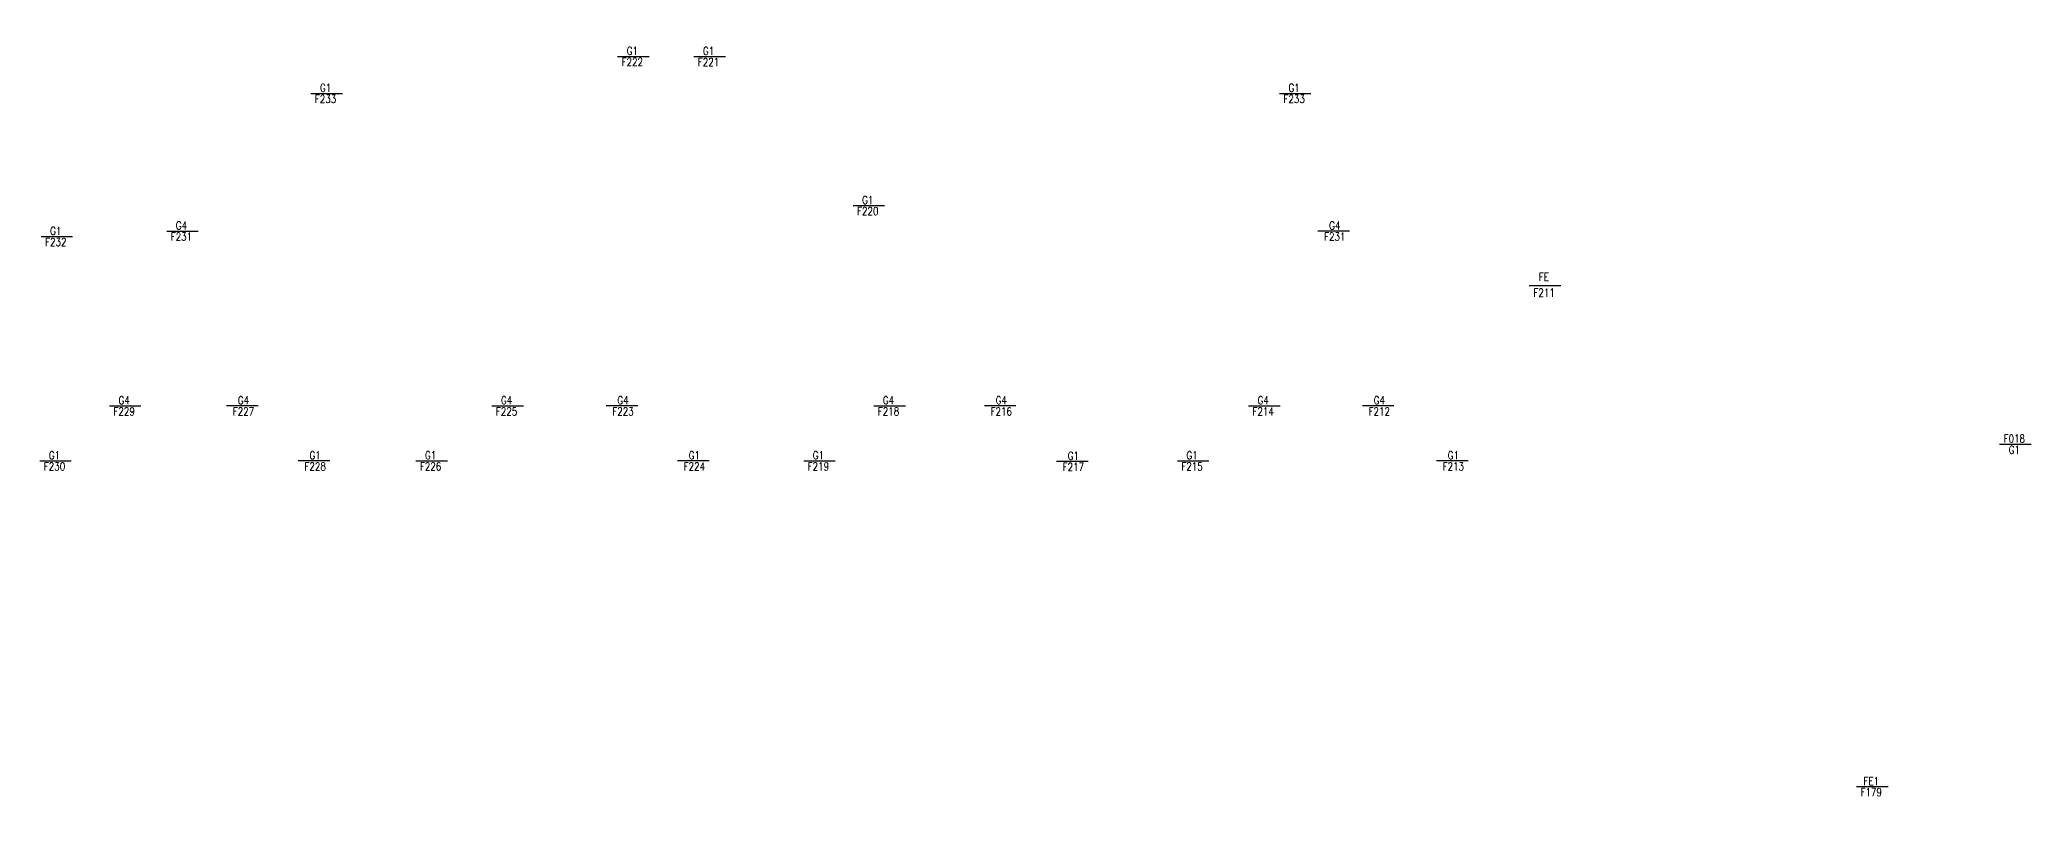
# Model space of a CAD drawing. Extents: x 417866029 to 417866302, y 43498040 to 43498122.
# Drawn here: x 417866070.60225 to 417866070.64456, y 43498046.9711 to 43498046.98732 of the extents above; entities that cross this region are included whole.
import ezdxf
from ezdxf.enums import TextEntityAlignment as Align

# ---------------------------------------------------------------- set-up
doc = ezdxf.new("R2010")
doc.units = 0
doc.header["$MEASUREMENT"] = 0
doc.layers.add('DOOR-CR', color=2, linetype='CONTINUOUS')
doc.layers.add('DOOR-NO', color=7, linetype='CONTINUOUS')
doc.styles.add('ROMANS', font='ROMANS.shx', dxfattribs={"width": 0.6})

# ---------------------------------------------------------------- blocks, each defined once
blk = doc.blocks.new('DD1')
at = {"layer": 'DOOR-CR'}
blk.add_line((-308, 0), (353, 0), dxfattribs=at)
blk.add_lwpolyline([(-308, -173, 3.820224), (-308, 173)], format="xyb", close=True, dxfattribs=at)
at = {"layer": 'DOOR-NO', "color": 255, "style": 'ROMANS', "width": 0.8}
for tag, p in [('G', (0, 184)), ('000', (0, -141))]:
    blk.add_attdef(tag, text='', height=204, dxfattribs=at).set_placement(p, align=Align.MIDDLE)

msp = doc.modelspace()

# ---------------------------------------------------------------- block references
at = {"layer": 'DOOR-NO'}
ref = msp.add_blockref('DD1', (417866070.61484, 43498046.986966), dxfattribs=dict(at, xscale=1.013278961181641e-06, yscale=9.98377799987793e-07, zscale=1e-06))
ref.add_attrib('G', 'G1', dxfattribs={"height": 0.00017, "style": 'ROMANS', "width": 0.8}).set_placement((417866070.61484, 43498046.987084), align=Align.MIDDLE)
ref.add_attrib('000', 'F222', dxfattribs={"height": 0.00017, "style": 'ROMANS', "width": 0.8}).set_placement((417866070.61484, 43498046.986849), align=Align.MIDDLE)
ref = msp.add_blockref('DD1', (417866070.616459, 43498046.986964), dxfattribs=dict(at, xscale=1.013278961181641e-06, yscale=9.98377799987793e-07, zscale=1e-06))
ref.add_attrib('G', 'G1', dxfattribs={"height": 0.00017, "style": 'ROMANS', "width": 0.8}).set_placement((417866070.616459, 43498046.987082), align=Align.MIDDLE)
ref.add_attrib('000', 'F221', dxfattribs={"height": 0.00017, "style": 'ROMANS', "width": 0.8}).set_placement((417866070.616459, 43498046.986846), align=Align.MIDDLE)
ref = msp.add_blockref('DD1', (417866070.608324, 43498046.986181), dxfattribs=dict(at, xscale=1.013278961181641e-06, yscale=9.98377799987793e-07, zscale=1e-06))
ref.add_attrib('G', 'G1', dxfattribs={"height": 0.00017, "style": 'ROMANS', "width": 0.8}).set_placement((417866070.608324, 43498046.986299), align=Align.MIDDLE)
ref.add_attrib('000', 'F233', dxfattribs={"height": 0.00017, "style": 'ROMANS', "width": 0.8}).set_placement((417866070.608324, 43498046.986063), align=Align.MIDDLE)
ref = msp.add_blockref('DD1', (417866070.628899, 43498046.986181), dxfattribs=dict(at, xscale=1.013278961181641e-06, yscale=9.98377799987793e-07, zscale=1e-06))
ref.add_attrib('G', 'G1', dxfattribs={"height": 0.00017, "style": 'ROMANS', "width": 0.8}).set_placement((417866070.628899, 43498046.986299), align=Align.MIDDLE)
ref.add_attrib('000', 'F233', dxfattribs={"height": 0.00017, "style": 'ROMANS', "width": 0.8}).set_placement((417866070.628899, 43498046.986063), align=Align.MIDDLE)
ref = msp.add_blockref('DD1', (417866070.619841, 43498046.983797), dxfattribs=dict(at, xscale=1.013278961181641e-06, yscale=9.98377799987793e-07, zscale=1e-06))
ref.add_attrib('G', 'G1', dxfattribs={"height": 0.00017, "style": 'ROMANS', "width": 0.8}).set_placement((417866070.619841, 43498046.983915), align=Align.MIDDLE)
ref.add_attrib('000', 'F220', dxfattribs={"height": 0.00017, "style": 'ROMANS', "width": 0.8}).set_placement((417866070.619841, 43498046.983679), align=Align.MIDDLE)
ref = msp.add_blockref('DD1', (417866070.605261, 43498046.983256), dxfattribs=dict(at, xscale=1.013278961181641e-06, yscale=9.98377799987793e-07, zscale=1e-06))
ref.add_attrib('G', 'G4', dxfattribs={"height": 0.00017, "style": 'ROMANS', "width": 0.8}).set_placement((417866070.605261, 43498046.983374), align=Align.MIDDLE)
ref.add_attrib('000', 'F231', dxfattribs={"height": 0.00017, "style": 'ROMANS', "width": 0.8}).set_placement((417866070.605261, 43498046.983138), align=Align.MIDDLE)
ref = msp.add_blockref('DD1', (417866070.629762, 43498046.983256), dxfattribs=dict(at, xscale=-1.013278961181641e-06, yscale=9.98377799987793e-07, zscale=1e-06))
ref.add_attrib('G', 'G4', dxfattribs={"height": 0.00017, "style": 'ROMANS', "width": 0.8}).set_placement((417866070.629762, 43498046.983374), align=Align.MIDDLE)
ref.add_attrib('000', 'F231', dxfattribs={"height": 0.00017, "style": 'ROMANS', "width": 0.8}).set_placement((417866070.629762, 43498046.983138), align=Align.MIDDLE)
ref = msp.add_blockref('DD1', (417866070.602592, 43498046.983141), dxfattribs=dict(at, xscale=1.013278961181641e-06, yscale=9.98377799987793e-07, zscale=1e-06))
ref.add_attrib('G', 'G1', dxfattribs={"height": 0.00017, "style": 'ROMANS', "width": 0.8}).set_placement((417866070.602592, 43498046.983259), align=Align.MIDDLE)
ref.add_attrib('000', 'F232', dxfattribs={"height": 0.00017, "style": 'ROMANS', "width": 0.8}).set_placement((417866070.602592, 43498046.983023), align=Align.MIDDLE)
ref = msp.add_blockref('DD1', (417866070.634206, 43498046.982099), dxfattribs=dict(at, xscale=1.013278961181641e-06, yscale=9.98377799987793e-07, zscale=1e-06))
ref.add_attrib('G', 'FE', dxfattribs={"height": 0.00017, "style": 'ROMANS', "width": 0.8}).set_placement((417866070.634203, 43498046.982281), align=Align.MIDDLE)
ref.add_attrib('000', 'F211', dxfattribs={"height": 0.00017, "style": 'ROMANS', "width": 0.8}).set_placement((417866070.634209, 43498046.981947), align=Align.MIDDLE)
ref = msp.add_blockref('DD1', (417866070.604045, 43498046.979542), dxfattribs=dict(at, xscale=1.013278961181641e-06, yscale=9.98377799987793e-07, zscale=1e-06))
ref.add_attrib('G', 'G4', dxfattribs={"height": 0.00017, "style": 'ROMANS', "width": 0.8}).set_placement((417866070.604045, 43498046.97966), align=Align.MIDDLE)
ref.add_attrib('000', 'F229', dxfattribs={"height": 0.00017, "style": 'ROMANS', "width": 0.8}).set_placement((417866070.604045, 43498046.979424), align=Align.MIDDLE)
ref = msp.add_blockref('DD1', (417866070.60658, 43498046.979542), dxfattribs=dict(at, xscale=-1.013278961181641e-06, yscale=9.98377799987793e-07, zscale=1e-06))
ref.add_attrib('G', 'G4', dxfattribs={"height": 0.00017, "style": 'ROMANS', "width": 0.8}).set_placement((417866070.60658, 43498046.97966), align=Align.MIDDLE)
ref.add_attrib('000', 'F227', dxfattribs={"height": 0.00017, "style": 'ROMANS', "width": 0.8}).set_placement((417866070.60658, 43498046.979424), align=Align.MIDDLE)
ref = msp.add_blockref('DD1', (417866070.612169, 43498046.979542), dxfattribs=dict(at, xscale=1.013278961181641e-06, yscale=9.98377799987793e-07, zscale=1e-06))
ref.add_attrib('G', 'G4', dxfattribs={"height": 0.00017, "style": 'ROMANS', "width": 0.8}).set_placement((417866070.612169, 43498046.97966), align=Align.MIDDLE)
ref.add_attrib('000', 'F225', dxfattribs={"height": 0.00017, "style": 'ROMANS', "width": 0.8}).set_placement((417866070.612169, 43498046.979424), align=Align.MIDDLE)
ref = msp.add_blockref('DD1', (417866070.614642, 43498046.979542), dxfattribs=dict(at, xscale=-1.013278961181641e-06, yscale=9.98377799987793e-07, zscale=1e-06))
ref.add_attrib('G', 'G4', dxfattribs={"height": 0.00017, "style": 'ROMANS', "width": 0.8}).set_placement((417866070.614642, 43498046.97966), align=Align.MIDDLE)
ref.add_attrib('000', 'F223', dxfattribs={"height": 0.00017, "style": 'ROMANS', "width": 0.8}).set_placement((417866070.614642, 43498046.979424), align=Align.MIDDLE)
ref = msp.add_blockref('DD1', (417866070.620282, 43498046.979542), dxfattribs=dict(at, xscale=1.013278961181641e-06, yscale=9.98377799987793e-07, zscale=1e-06))
ref.add_attrib('G', 'G4', dxfattribs={"height": 0.00017, "style": 'ROMANS', "width": 0.8}).set_placement((417866070.620282, 43498046.97966), align=Align.MIDDLE)
ref.add_attrib('000', 'F218', dxfattribs={"height": 0.00017, "style": 'ROMANS', "width": 0.8}).set_placement((417866070.620282, 43498046.979424), align=Align.MIDDLE)
ref = msp.add_blockref('DD1', (417866070.622678, 43498046.979542), dxfattribs=dict(at, xscale=-1.013278961181641e-06, yscale=9.98377799987793e-07, zscale=1e-06))
ref.add_attrib('G', 'G4', dxfattribs={"height": 0.00017, "style": 'ROMANS', "width": 0.8}).set_placement((417866070.622678, 43498046.97966), align=Align.MIDDLE)
ref.add_attrib('000', 'F216', dxfattribs={"height": 0.00017, "style": 'ROMANS', "width": 0.8}).set_placement((417866070.622678, 43498046.979424), align=Align.MIDDLE)
ref = msp.add_blockref('DD1', (417866070.628242, 43498046.979542), dxfattribs=dict(at, xscale=1.013278961181641e-06, yscale=9.98377799987793e-07, zscale=1e-06))
ref.add_attrib('G', 'G4', dxfattribs={"height": 0.00017, "style": 'ROMANS', "width": 0.8}).set_placement((417866070.628242, 43498046.97966), align=Align.MIDDLE)
ref.add_attrib('000', 'F214', dxfattribs={"height": 0.00017, "style": 'ROMANS', "width": 0.8}).set_placement((417866070.628242, 43498046.979424), align=Align.MIDDLE)
ref = msp.add_blockref('DD1', (417866070.630708, 43498046.979542), dxfattribs=dict(at, xscale=-1.013278961181641e-06, yscale=9.98377799987793e-07, zscale=1e-06))
ref.add_attrib('G', 'G4', dxfattribs={"height": 0.00017, "style": 'ROMANS', "width": 0.8}).set_placement((417866070.630708, 43498046.97966), align=Align.MIDDLE)
ref.add_attrib('000', 'F212', dxfattribs={"height": 0.00017, "style": 'ROMANS', "width": 0.8}).set_placement((417866070.630708, 43498046.979424), align=Align.MIDDLE)
ref = msp.add_blockref('DD1', (417866070.644198, 43498046.978728), dxfattribs=dict(at, xscale=-1.013278961181641e-06, yscale=9.98377799987793e-07, zscale=1e-06, rotation=180))
ref.add_attrib('G', 'G1', dxfattribs={"height": 0.00017, "style": 'ROMANS', "width": 0.8}).set_placement((417866070.644198, 43498046.97861), align=Align.MIDDLE)
ref.add_attrib('000', 'F018', dxfattribs={"height": 0.00017, "style": 'ROMANS', "width": 0.8}).set_placement((417866070.644198, 43498046.978846), align=Align.MIDDLE)
ref = msp.add_blockref('DD1', (417866070.602565, 43498046.978374), dxfattribs=dict(at, xscale=1.013278961181641e-06, yscale=9.98377799987793e-07, zscale=1e-06))
ref.add_attrib('G', 'G1', dxfattribs={"height": 0.00017, "style": 'ROMANS', "width": 0.8}).set_placement((417866070.602565, 43498046.978492), align=Align.MIDDLE)
ref.add_attrib('000', 'F230', dxfattribs={"height": 0.00017, "style": 'ROMANS', "width": 0.8}).set_placement((417866070.602565, 43498046.978256), align=Align.MIDDLE)
ref = msp.add_blockref('DD1', (417866070.608102, 43498046.978374), dxfattribs=dict(at, xscale=-1.013278961181641e-06, yscale=9.98377799987793e-07, zscale=1e-06))
ref.add_attrib('G', 'G1', dxfattribs={"height": 0.00017, "style": 'ROMANS', "width": 0.8}).set_placement((417866070.608102, 43498046.978492), align=Align.MIDDLE)
ref.add_attrib('000', 'F228', dxfattribs={"height": 0.00017, "style": 'ROMANS', "width": 0.8}).set_placement((417866070.608102, 43498046.978256), align=Align.MIDDLE)
ref = msp.add_blockref('DD1', (417866070.610555, 43498046.978374), dxfattribs=dict(at, xscale=1.013278961181641e-06, yscale=9.98377799987793e-07, zscale=1e-06))
ref.add_attrib('G', 'G1', dxfattribs={"height": 0.00017, "style": 'ROMANS', "width": 0.8}).set_placement((417866070.610555, 43498046.978492), align=Align.MIDDLE)
ref.add_attrib('000', 'F226', dxfattribs={"height": 0.00017, "style": 'ROMANS', "width": 0.8}).set_placement((417866070.610555, 43498046.978256), align=Align.MIDDLE)
ref = msp.add_blockref('DD1', (417866070.616157, 43498046.978374), dxfattribs=dict(at, xscale=-1.013278961181641e-06, yscale=9.98377799987793e-07, zscale=1e-06))
ref.add_attrib('G', 'G1', dxfattribs={"height": 0.00017, "style": 'ROMANS', "width": 0.8}).set_placement((417866070.616157, 43498046.978492), align=Align.MIDDLE)
ref.add_attrib('000', 'F224', dxfattribs={"height": 0.00017, "style": 'ROMANS', "width": 0.8}).set_placement((417866070.616157, 43498046.978256), align=Align.MIDDLE)
ref = msp.add_blockref('DD1', (417866070.618792, 43498046.978374), dxfattribs=dict(at, xscale=1.013278961181641e-06, yscale=9.98377799987793e-07, zscale=1e-06))
ref.add_attrib('G', 'G1', dxfattribs={"height": 0.00017, "style": 'ROMANS', "width": 0.8}).set_placement((417866070.618792, 43498046.978492), align=Align.MIDDLE)
ref.add_attrib('000', 'F219', dxfattribs={"height": 0.00017, "style": 'ROMANS', "width": 0.8}).set_placement((417866070.618792, 43498046.978256), align=Align.MIDDLE)
ref = msp.add_blockref('DD1', (417866070.624208, 43498046.978362), dxfattribs=dict(at, xscale=-1.013278961181641e-06, yscale=9.98377799987793e-07, zscale=1e-06))
ref.add_attrib('G', 'G1', dxfattribs={"height": 0.00017, "style": 'ROMANS', "width": 0.8}).set_placement((417866070.624208, 43498046.97848), align=Align.MIDDLE)
ref.add_attrib('000', 'F217', dxfattribs={"height": 0.00017, "style": 'ROMANS', "width": 0.8}).set_placement((417866070.624208, 43498046.978244), align=Align.MIDDLE)
ref = msp.add_blockref('DD1', (417866070.62673, 43498046.978374), dxfattribs=dict(at, xscale=1.013278961181641e-06, yscale=9.98377799987793e-07, zscale=1e-06))
ref.add_attrib('G', 'G1', dxfattribs={"height": 0.00017, "style": 'ROMANS', "width": 0.8}).set_placement((417866070.62673, 43498046.978492), align=Align.MIDDLE)
ref.add_attrib('000', 'F215', dxfattribs={"height": 0.00017, "style": 'ROMANS', "width": 0.8}).set_placement((417866070.62673, 43498046.978256), align=Align.MIDDLE)
ref = msp.add_blockref('DD1', (417866070.632281, 43498046.978374), dxfattribs=dict(at, xscale=-1.013278961181641e-06, yscale=9.98377799987793e-07, zscale=1e-06))
ref.add_attrib('G', 'G1', dxfattribs={"height": 0.00017, "style": 'ROMANS', "width": 0.8}).set_placement((417866070.632281, 43498046.978492), align=Align.MIDDLE)
ref.add_attrib('000', 'F213', dxfattribs={"height": 0.00017, "style": 'ROMANS', "width": 0.8}).set_placement((417866070.632281, 43498046.978256), align=Align.MIDDLE)
ref = msp.add_blockref('DD1', (417866070.641159, 43498046.971453), dxfattribs=dict(at, xscale=1.013278961181641e-06, yscale=9.98377799987793e-07, zscale=1e-06))
ref.add_attrib('G', 'FE1', dxfattribs={"height": 0.00017, "style": 'ROMANS', "width": 0.8}).set_placement((417866070.641159, 43498046.971571), align=Align.MIDDLE)
ref.add_attrib('000', 'F179', dxfattribs={"height": 0.00017, "style": 'ROMANS', "width": 0.8}).set_placement((417866070.641159, 43498046.971336), align=Align.MIDDLE)

doc.saveas('drawing.dxf')
